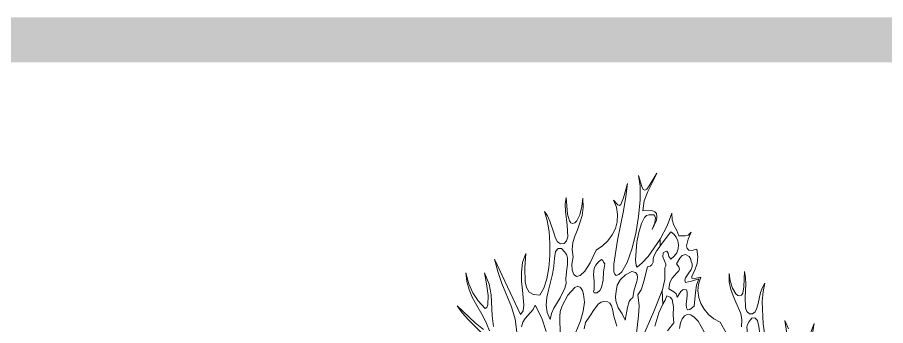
# Model space of a CAD drawing. Header units: inches. Extents: x -885 to 26362, y -28010 to 990.
# Drawn here: x 4283.232 to 4285.504, y -2320.568 to -2319.761 of the extents above; entities that cross this region are included whole.
import ezdxf

# ---------------------------------------------------------------- set-up
doc = ezdxf.new("R2010")
doc.units = ezdxf.units.IN
doc.header["$MEASUREMENT"] = 0
doc.layers.add('Text', color=7, linetype='Continuous')
doc.layers.add('TREE', color=3, linetype='Continuous', lineweight=15)

# ---------------------------------------------------------------- blocks, each defined once
blk = doc.blocks.new('tree2')
at = {"layer": 'TREE'}
for points in [[(5207.1851, 5948.5454), (5207.1934, 5948.5725), (5207.2015, 5948.5904), (5207.1999, 5948.6184), (5207.1833, 5948.5756), (5207.158, 5948.518)], [(5207.1469, 5948.5257), (5207.1519, 5948.5667), (5207.1531, 5948.5873), (5207.1503, 5948.6092), (5207.1571, 5948.6193), (5207.1617, 5948.6341), (5207.1703, 5948.6661), (5207.1753, 5948.6677), (5207.1787, 5948.6701), (5207.1814, 5948.676), (5207.1817, 5948.6831), (5207.1836, 5948.6895), (5207.1888, 5948.6991), (5207.1959, 5948.7083), (5207.1956, 5948.7222), (5207.1716, 5948.6871), (5207.1596, 5948.6741), (5207.1491, 5948.6658), (5207.1469, 5948.6689), (5207.146, 5948.6803), (5207.1488, 5948.7163), (5207.1525, 5948.736), (5207.1577, 5948.7539), (5207.1642, 5948.7665), (5207.1682, 5948.7705), (5207.1728, 5948.772), (5207.1827, 5948.7717), (5207.1851, 5948.7693), (5207.1864, 5948.7659), (5207.1848, 5948.7557), (5207.1796, 5948.7419), (5207.1882, 5948.761), (5207.1894, 5948.7684), (5207.1882, 5948.7742), (5207.1848, 5948.7782), (5207.179, 5948.7807), (5207.1605, 5948.7798), (5207.1633, 5948.8004), (5207.171, 5948.8192), (5207.1802, 5948.8379), (5207.1888, 5948.8567), (5207.1737, 5948.8306), (5207.1685, 5948.8241), (5207.1648, 5948.8216), (5207.1614, 5948.8235), (5207.1586, 5948.829), (5207.1519, 5948.8518), (5207.1553, 5948.8302), (5207.1553, 5948.8013), (5207.1522, 5948.7684), (5207.1466, 5948.7342), (5207.1386, 5948.7018), (5207.1291, 5948.675), (5207.118, 5948.656), (5207.1122, 5948.6504), (5207.1063, 5948.6483), (5207.1035, 5948.651), (5207.1017, 5948.656), (5207.1017, 5948.6717), (5207.1094, 5948.7206), (5207.1214, 5948.7801), (5207.1263, 5948.8093), (5207.1294, 5948.8355), (5207.1217, 5948.8065), (5207.1158, 5948.7927), (5207.1131, 5948.7908), (5207.11, 5948.7921), (5207.1011, 5948.8016), (5207.1069, 5948.7871), (5207.1094, 5948.7724), (5207.1085, 5948.7579), (5207.1051, 5948.744), (5207.0986, 5948.7311), (5207.0897, 5948.7191), (5207.0786, 5948.7086), (5207.0657, 5948.7), (5207.0536, 5948.6744), (5207.0429, 5948.6575), (5207.0336, 5948.6489), (5207.0259, 5948.6467), (5207.0204, 5948.6507), (5207.0173, 5948.6593), (5207.0167, 5948.6717), (5207.0195, 5948.6864), (5207.0173, 5948.7015), (5207.0188, 5948.7154), (5207.0225, 5948.7286), (5207.0278, 5948.7416), (5207.033, 5948.7554), (5207.0373, 5948.7702), (5207.0395, 5948.7868), (5207.0386, 5948.8056), (5207.037, 5948.7887), (5207.033, 5948.772), (5207.0268, 5948.7594), (5207.0228, 5948.7557), (5207.0182, 5948.7542), (5207.0145, 5948.7557), (5207.0118, 5948.7597), (5207.0078, 5948.7733), (5207.0047, 5948.8072), (5207.0031, 5948.7936), (5207.0034, 5948.7791), (5207.0068, 5948.7505), (5207.0081, 5948.7271), (5207.0059, 5948.7188), (5207.0007, 5948.7135), (5206.9933, 5948.7129), (5206.9877, 5948.7169), (5206.9834, 5948.7246), (5206.9797, 5948.7351), (5206.972, 5948.7588), (5206.9671, 5948.7696), (5206.9613, 5948.7785), (5206.9665, 5948.76), (5206.9702, 5948.7382), (5206.9717, 5948.7138), (5206.9717, 5948.6886), (5206.9696, 5948.6643), (5206.9656, 5948.6418), (5206.9597, 5948.623), (5206.9517, 5948.6088), (5206.9388, 5948.6098), (5206.9298, 5948.615), (5206.9243, 5948.6242), (5206.9215, 5948.6359), (5206.9212, 5948.6643), (5206.9234, 5948.6932), (5206.9166, 5948.6747), (5206.9141, 5948.6556), (5206.9144, 5948.6369), (5206.9163, 5948.6187), (5206.9191, 5948.5885), (5206.9175, 5948.5771), (5206.9123, 5948.5697), (5206.8596, 5948.6821), (5206.8661, 5948.6569), (5206.8747, 5948.6326), (5206.8938, 5948.5851), (5206.9012, 5948.5602), (5206.9052, 5948.5334)], [(5206.8578, 5948.5451), (5206.855, 5948.567), (5206.8529, 5948.6095), (5206.8486, 5948.631), (5206.8393, 5948.6538), (5206.8436, 5948.6319), (5206.8464, 5948.6079), (5206.8461, 5948.5891), (5206.8439, 5948.5836), (5206.8405, 5948.5817), (5206.8267, 5948.5971), (5206.8156, 5948.6135), (5206.8073, 5948.6319), (5206.8011, 5948.6538), (5206.8033, 5948.6363), (5206.8079, 5948.6205), (5206.8138, 5948.6058), (5206.8208, 5948.5922), (5206.8362, 5948.5654), (5206.843, 5948.5513), (5206.8492, 5948.5362)], [(5206.8375, 5948.5392), (5206.8202, 5948.5525), (5206.7836, 5948.5873), (5206.794, 5948.5725), (5206.807, 5948.5583), (5206.8347, 5948.5309)], [(5207.5045, 5948.5275), (5207.5088, 5948.5513), (5207.4678, 5948.4444)], [(5207.4564, 5948.5405), (5207.4493, 5948.5571), (5207.453, 5948.5306)], [(5207.4084, 5948.5275), (5207.405, 5948.55), (5207.4031, 5948.5956), (5207.4047, 5948.6159), (5207.4084, 5948.6332), (5207.4035, 5948.6245), (5207.3998, 5948.6141), (5207.3945, 5948.5919), (5207.3918, 5948.582), (5207.3884, 5948.5747), (5207.3834, 5948.5707), (5207.377, 5948.571), (5207.3717, 5948.5753), (5207.369, 5948.5827), (5207.3684, 5948.6045), (5207.3696, 5948.631), (5207.369, 5948.6443), (5207.3668, 5948.6569), (5207.3659, 5948.6255), (5207.3634, 5948.6125), (5207.361, 5948.6085), (5207.3579, 5948.607), (5207.3536, 5948.6082), (5207.3496, 5948.6113), (5207.3428, 5948.6227), (5207.3382, 5948.6375), (5207.3357, 5948.6529), (5207.336, 5948.6353), (5207.3391, 5948.6202), (5207.344, 5948.607), (5207.3496, 5948.5947), (5207.3597, 5948.5713), (5207.3619, 5948.5586), (5207.3613, 5948.5445)], [(5207.3305, 5948.5309), (5207.3179, 5948.5537), (5207.3049, 5948.5608), (5207.2941, 5948.5697), (5207.2852, 5948.5802), (5207.2784, 5948.5916), (5207.2741, 5948.6042), (5207.2726, 5948.6175), (5207.2738, 5948.631), (5207.2781, 5948.6449), (5207.2658, 5948.6424), (5207.2603, 5948.643), (5207.26, 5948.6467), (5207.2627, 5948.6529), (5207.267, 5948.6615), (5207.2707, 5948.6729), (5207.2726, 5948.6864), (5207.2704, 5948.7021), (5207.2603, 5948.6997), (5207.2538, 5948.7003), (5207.2504, 5948.7034), (5207.2495, 5948.7086), (5207.2526, 5948.7225), (5207.259, 5948.7369), (5207.2526, 5948.7308), (5207.2464, 5948.7292), (5207.2341, 5948.7289), (5207.2295, 5948.74), (5207.2239, 5948.7505), (5207.2199, 5948.7619), (5207.2196, 5948.7754), (5207.2101, 5948.7496), (5207.1956, 5948.7222), (5207.1959, 5948.7086), (5207.2172, 5948.7373), (5207.2233, 5948.7326), (5207.2282, 5948.7265), (5207.2316, 5948.7191), (5207.2329, 5948.7111), (5207.2322, 5948.7028), (5207.2295, 5948.6948), (5207.2245, 5948.6877), (5207.2172, 5948.6818), (5207.2138, 5948.6871), (5207.2122, 5948.6938), (5207.2095, 5948.6981), (5207.2064, 5948.6975), (5207.2018, 5948.6948), (5207.2011, 5948.6864), (5207.2045, 5948.6787), (5207.2073, 5948.6717), (5207.2073, 5948.668), (5207.2055, 5948.664), (5207.2051, 5948.6406), (5207.1999, 5948.6169), (5207.2015, 5948.5904), (5207.2058, 5948.5987), (5207.2095, 5948.6073), (5207.2159, 5948.6045), (5207.2199, 5948.5996), (5207.2227, 5948.5851), (5207.2224, 5948.5682), (5207.2239, 5948.5525), (5207.211, 5948.5362)], [(5207.2353, 5948.5408), (5207.2369, 5948.5522), (5207.2402, 5948.5608), (5207.2452, 5948.5667), (5207.251, 5948.5691), (5207.2578, 5948.5685), (5207.2652, 5948.5639), (5207.2732, 5948.5556), (5207.2852, 5948.534)], [(5206.9723, 5948.5593), (5206.9665, 5948.5737), (5206.9646, 5948.5885), (5206.9659, 5948.6036), (5206.969, 5948.619), (5206.977, 5948.651), (5206.9803, 5948.6674), (5206.9816, 5948.684), (5206.9834, 5948.6975), (5206.9887, 5948.7037), (5206.9954, 5948.7034), (5207.0019, 5948.6966), (5207.0056, 5948.6911), (5207.0078, 5948.6846), (5207.0078, 5948.6707), (5207.0056, 5948.6563), (5207.0044, 5948.6421), (5207.005, 5948.6326), (5207.0025, 5948.623), (5206.9927, 5948.6033), (5206.9803, 5948.5824), (5206.9754, 5948.5713), (5206.9723, 5948.5593)], [(5207.2135, 5948.6218), (5207.2156, 5948.6344), (5207.2199, 5948.6433), (5207.2298, 5948.6541), (5207.2338, 5948.6578), (5207.2353, 5948.6615), (5207.2341, 5948.6661), (5207.2289, 5948.6723), (5207.2359, 5948.684), (5207.2402, 5948.6889), (5207.2476, 5948.6911), (5207.255, 5948.6871), (5207.2578, 5948.6821), (5207.2587, 5948.6772), (5207.2609, 5948.6723), (5207.2606, 5948.6661), (5207.2587, 5948.6606), (5207.2526, 5948.652), (5207.247, 5948.6436), (5207.2461, 5948.6393), (5207.247, 5948.6341), (5207.2593, 5948.6369), (5207.2741, 5948.6421), (5207.2698, 5948.6292), (5207.2673, 5948.6141), (5207.2652, 5948.5861), (5207.2563, 5948.5796), (5207.2513, 5948.579), (5207.2492, 5948.583), (5207.2489, 5948.5901), (5207.2507, 5948.6076), (5207.2507, 5948.615), (5207.2492, 5948.6193), (5207.2427, 5948.6199), (5207.2381, 5948.6159), (5207.2304, 5948.6045), (5207.2286, 5948.6113), (5207.2239, 5948.6153), (5207.2135, 5948.6218)], [(5207.0681, 5948.6132), (5207.0616, 5948.6132), (5207.0607, 5948.6159), (5207.062, 5948.6202), (5207.062, 5948.6239), (5207.062, 5948.6369), (5207.0607, 5948.6501), (5207.062, 5948.6634), (5207.065, 5948.6698), (5207.0706, 5948.6763), (5207.077, 5948.6812), (5207.0798, 5948.6794), (5207.081, 5948.6754), (5207.0832, 5948.6723), (5207.081, 5948.6563), (5207.0801, 5948.6393), (5207.077, 5948.6242), (5207.0733, 5948.6181), (5207.0681, 5948.6132)], [(5207.1251, 5948.5577), (5207.1186, 5948.571), (5207.1109, 5948.583), (5207.1057, 5948.5971), (5207.1051, 5948.6058), (5207.1066, 5948.6162), (5207.1088, 5948.6292), (5207.1155, 5948.6403), (5207.1257, 5948.6498), (5207.1383, 5948.6569), (5207.1457, 5948.655), (5207.1491, 5948.6507), (5207.15, 5948.6443), (5207.1485, 5948.6366), (5207.1432, 5948.6193), (5207.1402, 5948.6039), (5207.1359, 5948.6002), (5207.1328, 5948.5956), (5207.1294, 5948.5836), (5207.1251, 5948.5577)], [(5206.9936, 5948.4918), (5206.9921, 5948.5654), (5206.993, 5948.5756), (5206.9967, 5948.5867), (5207.0087, 5948.6088), (5207.0228, 5948.6239), (5207.029, 5948.6267), (5207.0339, 5948.6245), (5207.0379, 5948.6181), (5207.0404, 5948.6107), (5207.0422, 5948.5944), (5207.0398, 5948.5759), (5207.0342, 5948.5568), (5207.0188, 5948.5189), (5207.0041, 5948.4878), (5207.0004, 5948.4792), (5206.9982, 5948.4777), (5206.9961, 5948.478), (5206.9933, 5948.4826), (5206.9936, 5948.4918)], [(5207.0416, 5948.5402), (5207.0444, 5948.5534), (5207.053, 5948.566), (5207.0616, 5948.5796), (5207.0706, 5948.591), (5207.0758, 5948.5944), (5207.0817, 5948.5959), (5207.0887, 5948.5953), (5207.0937, 5948.5922), (5207.0971, 5948.587), (5207.0992, 5948.5805), (5207.1017, 5948.5657), (5207.106, 5948.5525), (5207.1081, 5948.5457)], [(5206.9144, 5948.5442), (5206.9172, 5948.554), (5206.9215, 5948.5614), (5206.9326, 5948.5734), (5206.9379, 5948.5799), (5206.9419, 5948.5882), (5206.9557, 5948.5623), (5206.9643, 5948.5349)], [(5207.4133, 5948.4309), (5207.4093, 5948.4416), (5207.4041, 5948.4515), (5207.3915, 5948.47), (5207.381, 5948.4872), (5207.3782, 5948.4958), (5207.3782, 5948.5048), (5207.373, 5948.5309), (5207.372, 5948.5436), (5207.3733, 5948.5494), (5207.3767, 5948.5549), (5207.3819, 5948.5617), (5207.3881, 5948.5627), (5207.3936, 5948.5574), (5207.3964, 5948.5451), (5207.3985, 5948.53), (5207.4025, 5948.5149), (5207.4124, 5948.486), (5207.4161, 5948.4718), (5207.4182, 5948.458), (5207.4176, 5948.4444), (5207.4133, 5948.4309)]]:
    blk.add_lwpolyline(points, dxfattribs=at)

msp = doc.modelspace()

# ---------------------------------------------------------------- linework, layer by layer
at = {"layer": 'Text', "const_width": 0.117725}
msp.add_lwpolyline([(4271.455292, -2319.820067), (4411.376772, -2319.820067), (4411.376772, -2413.77649), (4271.455292, -2413.77649)], close=True, dxfattribs=at)

# ---------------------------------------------------------------- block references
at = {"layer": 'TREE', "color": 3, "xscale": 1.288602291024512, "yscale": 1.288602291008523, "zscale": 1.288602291016571}
msp.add_blockref('tree2', (-2425.090498, -9985.878884), dxfattribs=at)

doc.saveas('drawing.dxf')
